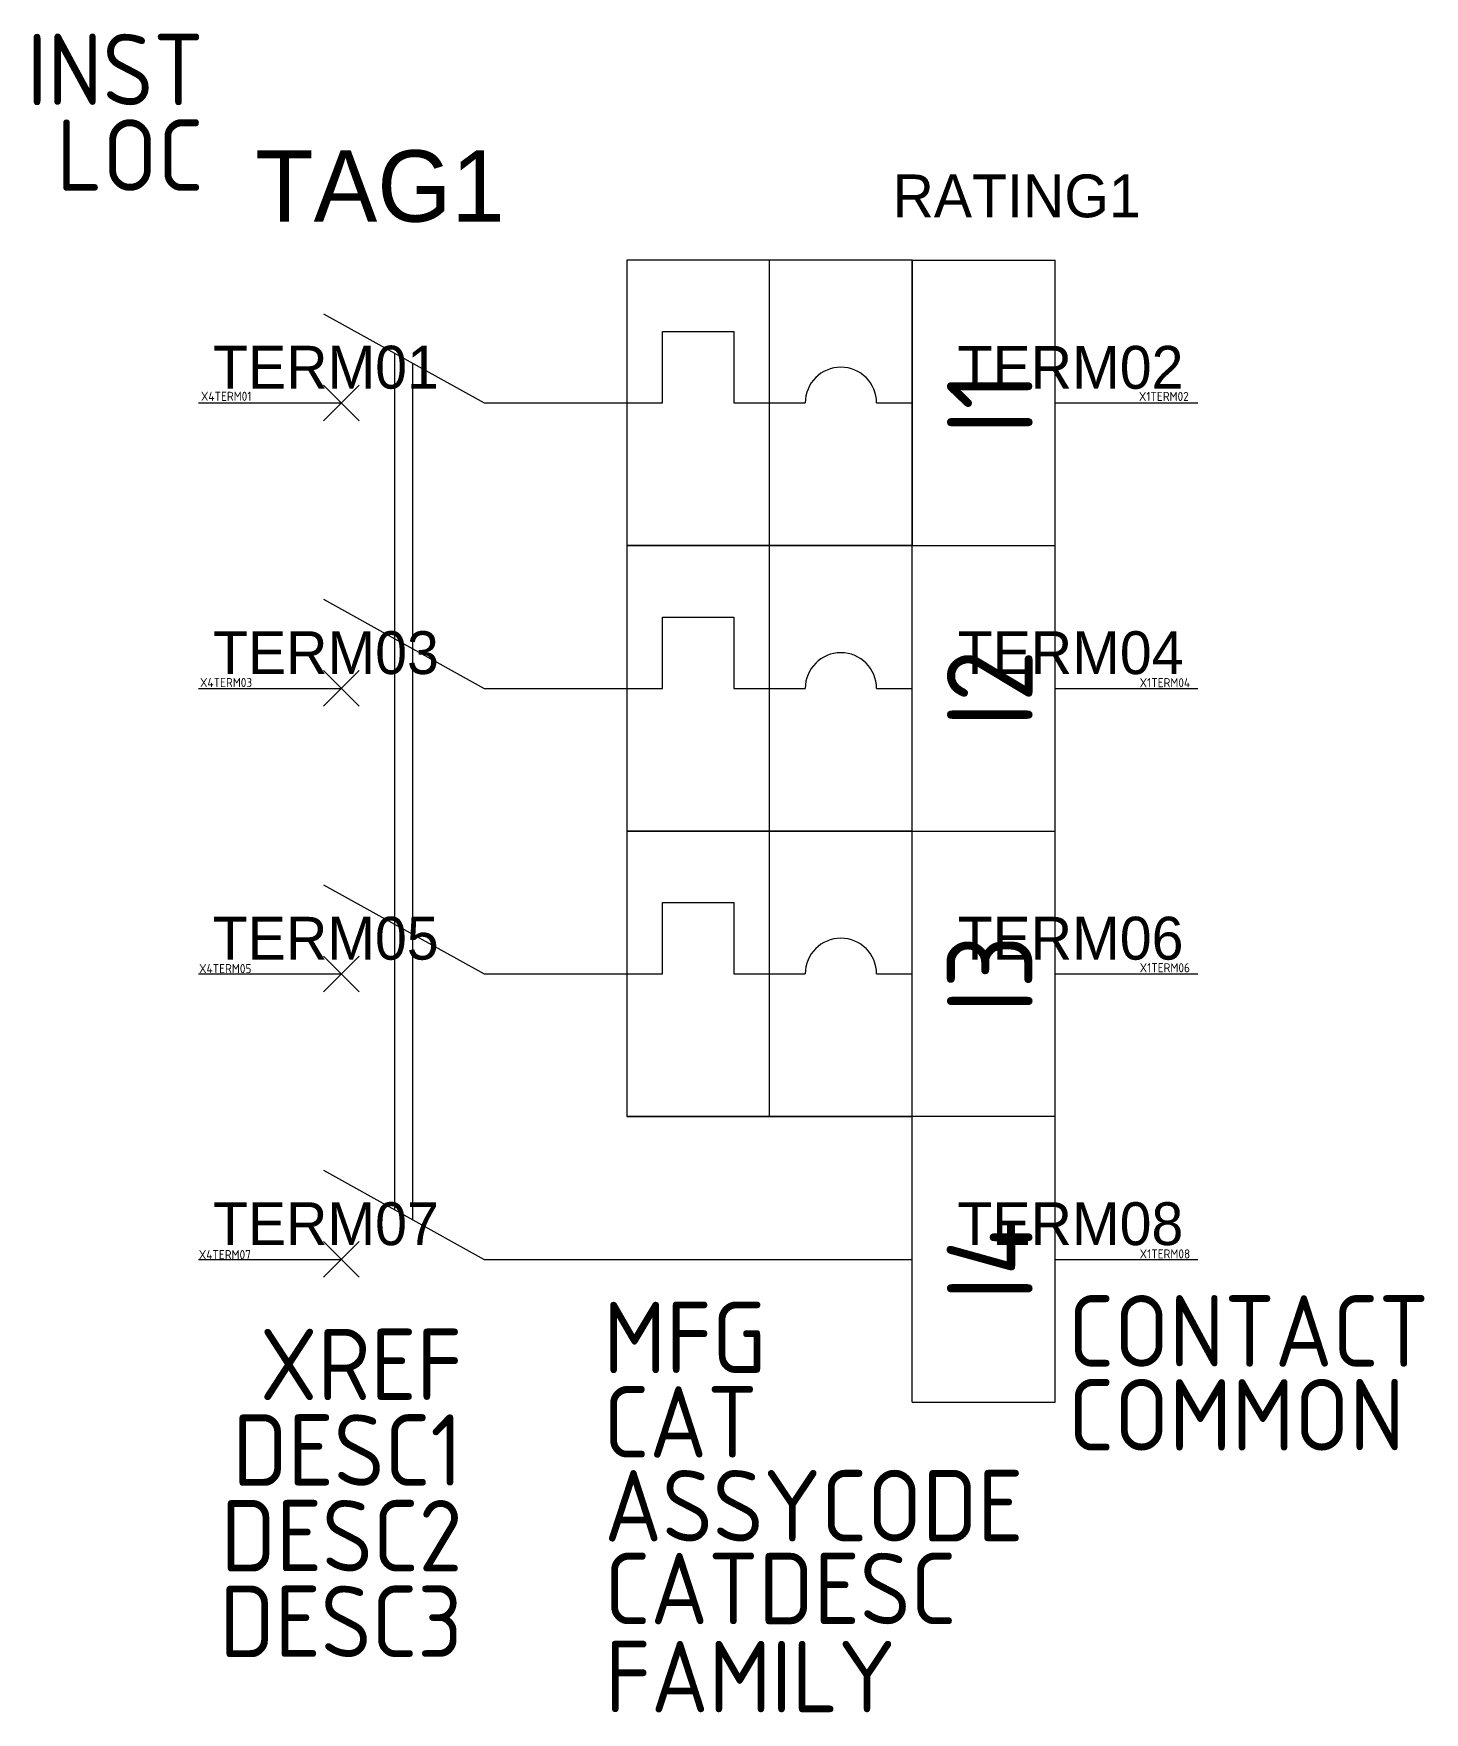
# Model space of a CAD drawing. Header units: millimetres. Extents: x -15.3 to 33.4, y -11.9 to 46.9.
import ezdxf
from ezdxf.enums import TextEntityAlignment as Align

# ---------------------------------------------------------------- set-up
doc = ezdxf.new("R2010")
doc.units = ezdxf.units.MM
doc.styles.add('WD_IEC', font='isocp2.shx', dxfattribs={"width": 0.9, "height": 4})

msp = doc.modelspace()

# ---------------------------------------------------------------- linework, layer by layer
for p, q in [((10.5, 29), (10.5, 39)), ((15.5, 39), (20.5, 39)), ((-5.125, 37.125), (0.5, 34)), ((6.75, 34), (6.75, 36.5)), ((6.75, 36.5), (9.25, 36.5)), ((9.25, 36.5), (9.25, 34)), ((-2.625, 5.736), (-2.625, 35.736)), ((-2, 5.389), (-2, 35.389)), ((-3.875, 34.625), (-5.125, 33.375)), ((-3.875, 33.375), (-5.125, 34.625)), ((-9.5, 34), (-4.5, 34)), ((0.5, 34), (6.75, 34)), ((9.25, 34), (11.75, 34)), ((10.5, 19), (10.5, 29)), ((15.5, 29), (20.5, 29)), ((-5.125, 27.125), (0.5, 24)), ((6.75, 24), (6.75, 26.5)), ((6.75, 26.5), (9.25, 26.5)), ((9.25, 26.5), (9.25, 24)), ((-3.875, 23.375), (-5.125, 24.625)), ((-3.875, 24.625), (-5.125, 23.375)), ((-9.5, 24), (-4.5, 24)), ((0.5, 24), (6.75, 24)), ((9.25, 24), (11.75, 24)), ((10.5, 9), (10.5, 19)), ((15.5, 19), (20.5, 19)), ((-5.125, 17.125), (0.5, 14)), ((6.75, 16.5), (9.25, 16.5)), ((6.75, 14), (6.75, 16.5)), ((9.25, 16.5), (9.25, 14)), ((-3.875, 14.625), (-5.125, 13.375)), ((-3.875, 13.375), (-5.125, 14.625)), ((-9.5, 14), (-4.5, 14)), ((0.5, 14), (6.75, 14)), ((9.25, 14), (11.75, 14)), ((-5.125, 7.125), (0.5, 4)), ((-3.875, 3.375), (-5.125, 4.625)), ((-3.875, 4.625), (-5.125, 3.375)), ((-9.5, 4), (-4.5, 4)), ((15.5, -1), (20.5, -1))]:
    msp.add_line(p, q)
at = {"color": 7}
for p, q in [((15.5, 39), (15.5, 29)), ((20.5, 29), (20.5, 39)), ((14.25, 34), (15.5, 34)), ((20.5, 34), (25.5, 34)), ((15.5, 19), (15.5, 29)), ((20.5, 19), (20.5, 29)), ((14.25, 24), (15.5, 24)), ((20.5, 24), (25.5, 24)), ((15.5, 9), (15.5, 19)), ((20.5, 9), (20.5, 19)), ((14.25, 14), (15.5, 14)), ((20.5, 14), (25.5, 14)), ((20.5, 9), (5.5, 9)), ((15.5, -1), (15.5, 9)), ((20.5, -1), (20.5, 9)), ((0.5, 4), (15.5, 4)), ((20.5, 4), (25.5, 4))]:
    msp.add_line(p, q, dxfattribs=at)
for points in [[(5.5, 29), (15.5, 29), (15.5, 39), (5.5, 39)], [(5.5, 19), (15.5, 19), (15.5, 29), (5.5, 29)], [(5.5, 9), (15.5, 9), (15.5, 19), (5.5, 19)]]:
    msp.add_lwpolyline(points, close=True)
for centre in [(13, 34), (13, 24), (13, 14)]:
    msp.add_arc(centre, 1.25, 0, 180)

# ---------------------------------------------------------------- texts
at = {"style": 'WD_IEC', "flags": 1}
for tag, height, p in [('INST', 2.5, (-9.324, 44.428)), ('LOC', 2.5, (-9.324, 41.428)), ('X1TERM02', 0.32, (25.186, 34.066)), ('X1TERM04', 0.32, (25.233, 24.04)), ('X1TERM06', 0.32, (25.227, 14.055)), ('X1TERM08', 0.32, (25.235, 4.032)), ('DESC1', 2.5, (-0.256, -3.929)), ('DESC2', 2.5, (-0.256, -6.929)), ('DESC3', 2.5, (-0.256, -9.929))]:
    msp.add_attdef(tag, text='', height=height, dxfattribs=at).set_placement(p, align=Align.RIGHT)
for tag, p, s, height in [('TAG1', (-7.513, 40.347), 'Q', 2.5), ('TERM01', (-8.997, 34.501), '1', 1.5), ('TERM03', (-8.998, 24.502), '3', 1.5), ('TERM05', (-9.005, 14.499), '5', 1.5), ('TERM07', (-9, 4.499), 'N', 1.5)]:
    msp.add_attdef(tag, p, s, height=height)
for tag, text, p in [('RATING1', '', (23.5, 40.5)), ('TERM02', '2', (24.999, 34.496)), ('TERM04', '4', (25.002, 24.5)), ('TERM06', '6', (25, 14.5)), ('TERM08', 'N', (24.994, 4.5))]:
    msp.add_attdef(tag, text=text, height=1.5).set_placement(p, align=Align.RIGHT)
at = {"style": 'WD_IEC'}
for tag, p in [('I1', (19.714, 34)), ('I2', (19.714, 24)), ('I3', (19.714, 14)), ('I4', (19.714, 4))]:
    msp.add_attdef(tag, text='Id', height=3, rotation=90, dxfattribs=at).set_placement(p, align=Align.CENTER)
at = {"style": 'WD_IEC', "flags": 1}
for tag, p, s, height in [('X4TERM01', (-9.418, 34.071), '', 0.32), ('X4TERM03', (-9.45, 24.046), '', 0.32), ('X4TERM05', (-9.483, 14.026), '', 0.32), ('X4TERM07', (-9.492, 4.005), '', 0.32), ('MFG', (4.679, 0.016), '', 2.5), ('CONTACT', (20.958, 0.242), 'NO', 2.5), ('CAT', (4.679, -2.941), '', 2.5), ('COMMON', (20.958, -2.695), '02', 2.5), ('ASSYCODE', (4.714, -5.879), '', 2.5), ('CATDESC', (4.714, -8.778), '', 2.5), ('FAMILY', (4.735, -11.864), 'CBD_ACKO', 2.5)]:
    msp.add_attdef(tag, p, s, height=height, dxfattribs=at)
at = {"lineweight": 15, "style": 'WD_IEC', "flags": 1}
msp.add_attdef('XREF', text='', height=2.5, dxfattribs=at).set_placement((-0.256, -0.929), align=Align.RIGHT)

doc.saveas('drawing.dxf')
